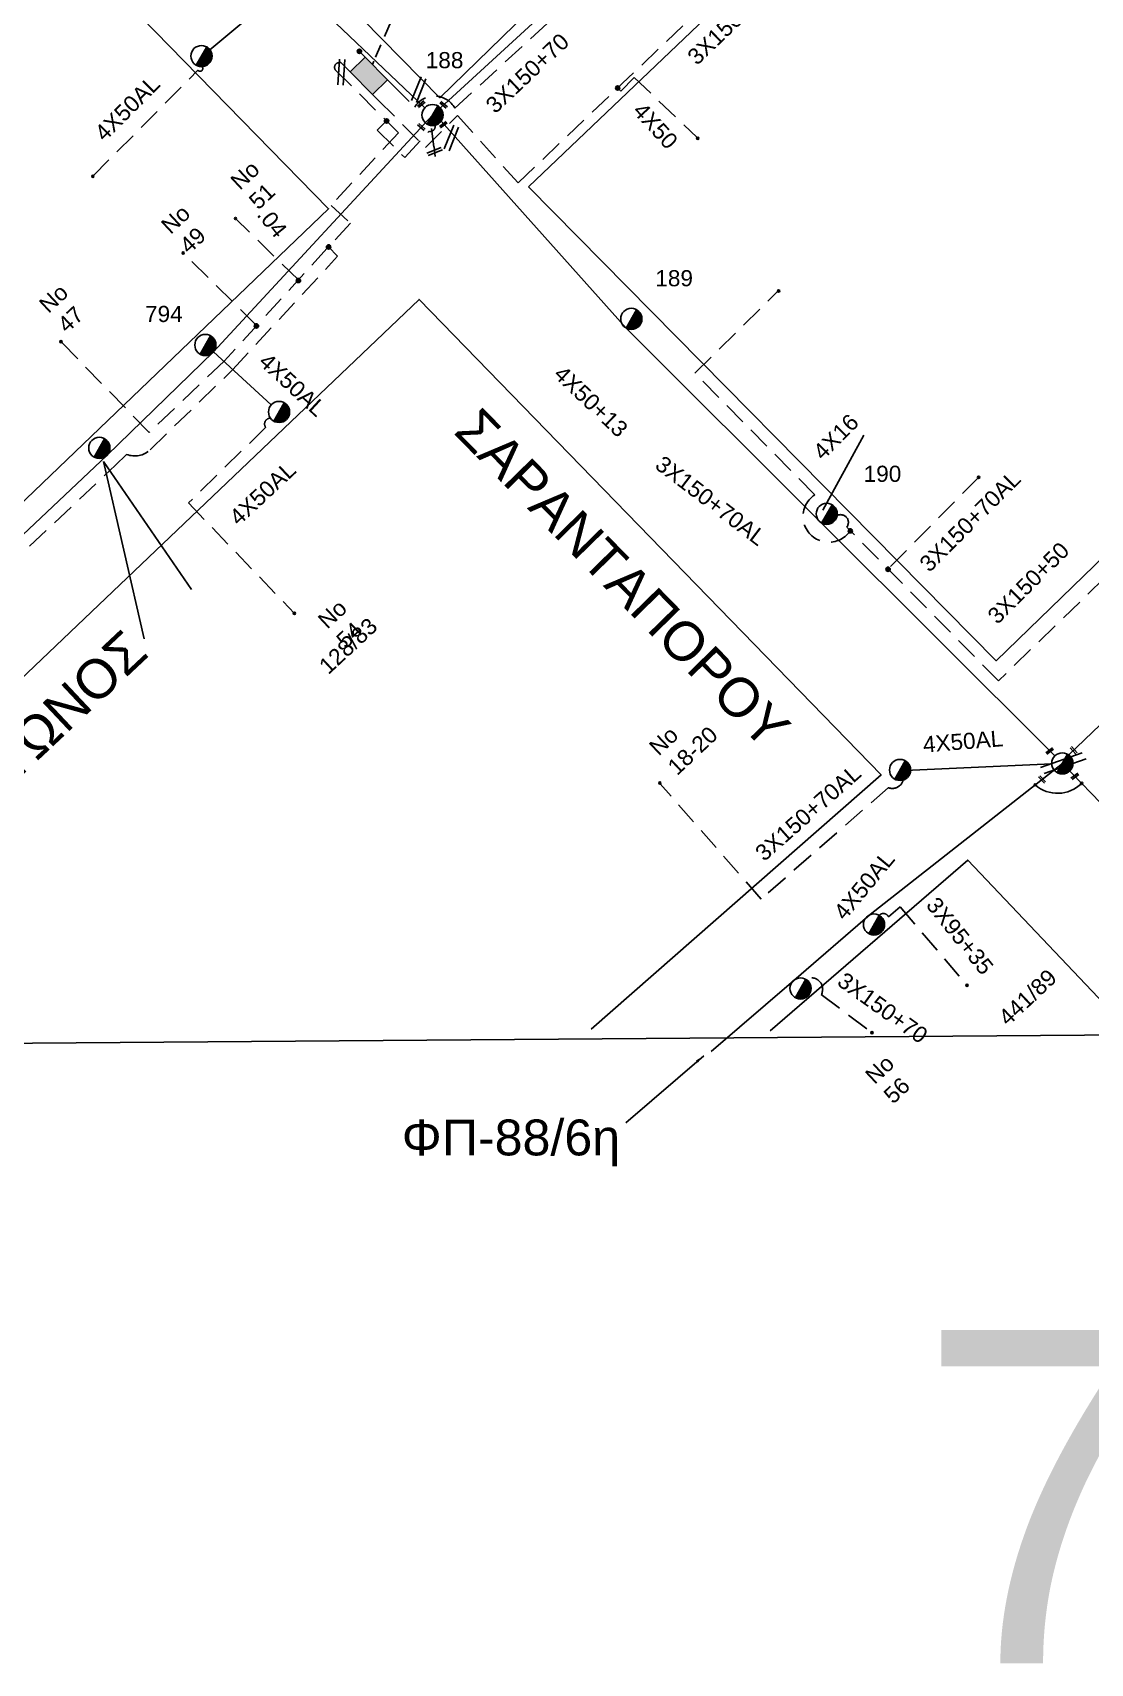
# Model space of a CAD drawing. Header units: millimetres. Extents: x 771 to 3391, y 686 to 1835.
# Drawn here: x 1834.9 to 1952.7, y 686.3 to 868.2 of the extents above; entities that cross this region are included whole.
import ezdxf

# ---------------------------------------------------------------- set-up
doc = ezdxf.new("R2010")
doc.units = ezdxf.units.MM
doc.linetypes.add('DASHED', pattern=[19.05, 12.7, -6.35])
for name, color, linetype in [('Link Box 4 Διευθύνσεων', 7, 'Continuous'), ('Άγνωστα', 7, 'Continuous'), ('Γυμνά εναέρια ΧΤ (3Φ)   4x50CU', 7, 'Continuous'), ('Γυμνά εναέρια ΧΤ και ΦΟΠ (3Φ)   4x50+16AL', 7, 'Continuous'), ('Εναέρια παροχή ΧΤ 4x16', 7, 'SYN_LINE'), ('Επιγραφές - Σχήματα', 7, 'Continuous'), ('Καλωδια Χ.Τ 3x95+35', 7, 'DASHED'), ('Καλώδια ΧΤ   3x150+50CU', 7, 'DASHED'), ('Καλώδια ΧΤ   3x150+70AL', 7, 'DASHED'), ('Μηχανική τομή', 7, 'Continuous'), ('Στύλος ΦΜ', 7, 'Continuous'), ('Στύλος ΦΜ @ 1', 7, 'Continuous'), ('Συνδέσεις', 7, 'Continuous'), ('Τομή', 7, 'Continuous'), ('Υπόβαθρο ΔΕΗ', 7, 'Continuous'), ('Υπόγεια Καλώδια Δικτύου ΧΤ   .04', 7, 'DASHED'), ('Υπόγεια καλώδια Παροχών ΧΤ   4x50AL', 7, 'DASHED')]:
    doc.layers.add(name, color=color, linetype=linetype)
doc.styles.add('arial', font='ARIAL.TTF')
doc.styles.get("Standard").update_dxf_attribs({"font": 'ARIAL.TTF'})
doc.linetypes.add('SYN_LINE', pattern='A,0.5,-0.0001,["/\\/\\/\\/",Standard,S=0.1,R=0,X=0,Y=-0.05],-0.25', length=0.7501)
doc.dimstyles.new('ISO-25', dxfattribs={"dimtxt": 2.5, "dimasz": 2.5, "dimexe": 1.25, "dimexo": 0.625, "dimtad": 1, "dimtxsty": 'Standard', "dimcen": 2.5, "dimadec": 0, "dimazin": 0, "dimtfac": 1, "dimtmove": 0, "dimatfit": 3, "dimfxl": 1, "dimarcsym": 0})

# ---------------------------------------------------------------- blocks, each defined once
blk = doc.blocks.new('LINK BOX 4 ΑΝΑΧΩΡΗΣΕΩΝ')
at = {"layer": 'Link Box 4 Διευθύνσεων', "ltscale": 40}
blk.add_hatch(color=256, dxfattribs=at).paths.add_polyline_path([(-3.54, 0), (-3.54, -4.67), (3.54, -4.67), (3.54, 0)])
for p, q in [((-3.54, 0), (-5.33, 0)), ((5.33, 0), (3.54, 0)), ((-3.54, -4.67), (-5.33, -4.67)), ((5.33, -4.67), (3.54, -4.67))]:
    blk.add_line(p, q, dxfattribs=at)
blk.add_lwpolyline([(-3.54, -4.67), (-3.54, 0), (3.54, 0), (3.54, -4.67)], close=True, dxfattribs=at)
blk = doc.blocks.new('ΥΠΑΡΧΩΝ ΤΣΙΜΕΝΤΕΝΙΟΣ ΣΤΥΛΟΣ')
at = {"layer": 'Στύλος ΦΜ'}
blk.add_hatch(color=7, dxfattribs=at).paths.add_polyline_path([(-1.29, -2.28, 0.574793), (2.62, 0, 0.268822), (1.3, 2.27)])
at = {"layer": 'Στύλος ΦΜ', "color": 7}
blk.add_line((-1.29, -2.28), (1.3, 2.27), dxfattribs=at)
blk.add_circle((0, 0), 2.62, dxfattribs=at)
at = {"layer": 'Στύλος ΦΜ', "flags": 4}
for tag, p in [('ΑΡΙΘΜΟΣ', (-4.68, 8.05)), ('ΤΥΠΟΣ', (-4.91, 3.03))]:
    blk.add_attdef(tag, p, '', height=4, dxfattribs=at)
blk = doc.blocks.new('_ΣΥΝΔΕΣΗ')
at = {"layer": 'Συνδέσεις', "linetype": 'SYN_LINE', "ltscale": 40}
blk.add_hatch(color=256, dxfattribs=at).paths.add_polyline_path([(0.5, -0.01, 1), (-0.5, -0.01, 1)])
at = {"layer": 'Συνδέσεις'}
blk.add_circle((0, -0.01), 0.5, dxfattribs=at)
blk = doc.blocks.new('ΜΗΧΑΝΙΚΗ ΤΟΜΗ')
at = {"layer": 'Μηχανική τομή', "ltscale": 40}
for p, q in [((-1.89, 0.78), (1.89, 0.78)), ((1.89, 0), (-1.89, 0))]:
    blk.add_line(p, q, dxfattribs=at)
blk = doc.blocks.new('ΤΟΜΗ')
at = {"layer": 'Τομή', "ltscale": 40}
for p, q in [((-5.68, 0), (5.68, 0)), ((5.68, -2.33), (-5.68, -2.33))]:
    blk.add_line(p, q, dxfattribs=at)
blk = doc.blocks.new('τομή_')
at = {"layer": 'Επιγραφές - Σχήματα'}
for p, q in [((-1.29, -0.22), (0.13, 0.75)), ((-1.08, -0.46), (0.34, 0.51)), ((-0.66, 0.62), (-0.29, -0.37))]:
    blk.add_line(p, q, dxfattribs=at)

msp = doc.modelspace()

# ---------------------------------------------------------------- linework, layer by layer
at = {"layer": 'Άγνωστα', "color": 85}
for points in [[(1842.77065, 820.33951), (1847.30422, 800.55775)], [(1852.59098, 806.07434), (1842.77065, 820.33951)]]:
    msp.add_lwpolyline(points, dxfattribs=at)
at = {"layer": 'Γυμνά εναέρια ΧΤ (3Φ)   4x50CU', "color": 85, "linetype": 'Continuous', "ltscale": 0.2}
msp.add_lwpolyline([(1855.03369, 832.55799), (1861.47474, 826.65192)], dxfattribs=at)
at = {"layer": 'Γυμνά εναέρια ΧΤ (3Φ)   4x50CU', "color": 151, "linetype": 'Continuous', "ltscale": 0.2}
msp.add_lwpolyline([(1948.44835, 786.60573), (1932.116, 785.87358)], dxfattribs=at)
at = {"layer": 'Γυμνά εναέρια ΧΤ και ΦΟΠ (3Φ)   4x50+16AL', "color": 2, "linetype": 'Continuous', "ltscale": 0.2}
msp.add_lwpolyline([(1789.26919, 930.93575), (1821.35965, 917.47908), (1838.0399, 899.98026), (1864.04617, 873.64123), (1878.58859, 859.77067)], dxfattribs=at)
at = {"layer": 'Γυμνά εναέρια ΧΤ και ΦΟΠ (3Φ)   4x50+16AL', "color": 85, "linetype": 'Continuous', "ltscale": 0.2}
msp.add_lwpolyline([(1792.54081, 771.33546), (1819.68967, 798.83648), (1843.14212, 821.0109), (1855.03369, 832.55799), (1879.44608, 858.96168), (1903.50892, 881.04861)], dxfattribs=at)
at = {"layer": 'Γυμνά εναέρια ΧΤ και ΦΟΠ (3Φ)   4x50+16AL', "color": 151, "linetype": 'Continuous', "ltscale": 0.2}
for points in [[(1880.39073, 858.26144), (1901.01648, 835.20971), (1922.78996, 813.47251), (1948.7911, 787.50169)], [(1950.33009, 787.61231), (1969.57409, 806.06936), (1985.15668, 819.91863)]]:
    msp.add_lwpolyline(points, dxfattribs=at)
at = {"layer": 'Γυμνά εναέρια ΧΤ και ΦΟΠ (3Φ)   4x50+16AL', "color": 1, "linetype": 'Continuous', "ltscale": 0.2}
for points in [[(1949.62666, 786.66807), (1928.21971, 769.81112), (1919.69022, 762.47896), (1910.48089, 754.56239)], [(1949.62666, 786.66807), (1965.56489, 770.1772), (1979.8774, 755.34245)]]:
    msp.add_lwpolyline(points, dxfattribs=at)
at = {"layer": 'Εναέρια παροχή ΧΤ 4x16', "color": 2, "linetype": 'SYN_LINE', "ltscale": 15}
msp.add_lwpolyline([(1854.64201, 866.23933), (1863.75757, 873.88943)], dxfattribs=at)
at = {"layer": 'Εναέρια παροχή ΧΤ 4x16', "color": 5, "ltscale": 20}
msp.add_lwpolyline([(1922.93759, 814.92399), (1927.51874, 823.28266)], dxfattribs=at)
at = {"layer": 'Καλωδια Χ.Τ 3x95+35', "color": 1, "linetype": 'DASHED', "ltscale": 0.2}
msp.add_lwpolyline([(1929.21863, 769.73016, -0.544743789), (1930.2451, 769.56167), (1931.53994, 770.6821), (1938.95996, 761.99065)], format="xyb", dxfattribs=at)
at = {"layer": 'Καλώδια ΧΤ   3x150+50CU', "color": 5, "linetype": 'DASHED', "ltscale": 0.2}
for points in [[(1869.64109, 864.40055), (1869.23541, 864.80854, 0.665206203), (1868.60213, 864.00122), (1875.63589, 856.9913), (1868.13768, 848.88148), (1870.29095, 846.91451), (1856.21461, 831.50496), (1847.87165, 823.56846), (1838.03353, 833.69686)], [(1874.32232, 858.30042), (1873.2917, 857.26629), (1876.34895, 854.2194), (1879.06074, 857.15239, 0.586299325), (1879.70821, 857.81076)]]:
    msp.add_lwpolyline(points, format="xyb", dxfattribs=at)
msp.add_lwpolyline([(1859.8477, 835.48215), (1851.58066, 843.66934)], dxfattribs=at)
at = {"layer": 'Καλώδια ΧΤ   3x150+50CU', "color": 2, "linetype": 'DASHED', "ltscale": 0.2}
for points in [[(1925.99877, 812.60476, -1.229068094), (1922.05006, 816.61219), (1908.66735, 830.19387), (1917.89762, 839.28892)], [(1964.77691, 817.47471, -0.733522142), (1962.50408, 815.27086), (1942.49209, 795.86621), (1925.59886, 813.01062, 0.795324168), (1924.53482, 814.31632)]]:
    msp.add_lwpolyline(points, format="xyb", dxfattribs=at)
at = {"layer": 'Καλώδια ΧΤ   3x150+70AL', "color": 133, "linetype": 'DASHED', "ltscale": 0.2}
msp.add_lwpolyline([(1873.39809, 860.6221), (1878.65104, 855.33915), (1882.23239, 858.90017), (1888.96917, 851.39321), (1926.81044, 887.48213), (1937.56142, 876.20911)], dxfattribs=at)
msp.add_lwpolyline([(1875.05318, 862.26779), (1877.45476, 859.8525, -0.576411994), (1881.93263, 859.72377), (1897.50239, 874.01502)], format="xyb", dxfattribs=at)
at = {"layer": 'Καλώδια ΧΤ   3x150+70AL', "color": 2, "linetype": 'DASHED', "ltscale": 0.2}
msp.add_lwpolyline([(1940.29044, 818.56648), (1930.20868, 808.33226)], dxfattribs=at)
at = {"layer": 'Καλώδια ΧΤ   3x150+70AL', "color": 151, "linetype": 'DASHED', "ltscale": 0.2}
msp.add_lwpolyline([(1931.88543, 784.81531, -0.448005006), (1930.22126, 783.96255), (1916.06422, 771.55167), (1904.8178, 784.38041)], format="xyb", dxfattribs=at)
at = {"layer": 'Καλώδια ΧΤ   3x150+70AL', "color": 1, "linetype": 'DASHED', "ltscale": 0.2}
msp.add_lwpolyline([(1921.0365, 762.60171, -0.752424152), (1922.76206, 760.89569), (1928.31327, 756.73445)], format="xyb", dxfattribs=at)
at = {"layer": 'Υπόβαθρο ΔΕΗ'}
for points in [[(887.18759, 748.25165), (2875.29445, 763.38266), (2895.53155, 1762.67838)], [(1804.68403, 937.81491), (1880.27105, 860.89753), (1948.34244, 927.20712), (1893.26726, 984.11167), (1867.36418, 968.5977), (1804.68403, 937.81491)], [(1890.14873, 850.97047), (1958.70871, 916.35558), (2001.55625, 872.17466), (2001.86342, 855.92397), (1942.23728, 798.10743), (1890.14873, 850.97047)], [(1800.39516, 783.81145), (1867.86546, 848.5055), (1817.93285, 899.5995), (1744.94214, 828.70782), (1800.39516, 783.81145)], [(1875.46447, 870.88722), (1874.08779, 867.70221)], [(1873.69891, 866.80252), (1873.09975, 865.41632)], [(1872.89935, 864.95268), (1872.74306, 864.59109)], [(1879.60719, 855.40385), (1879.34332, 857.44625)], [(1833.78897, 755.58311), (1811.2604, 774.79203), (1877.9518, 838.39907), (1929.43114, 785.38741), (1897.10695, 757.05016)], [(1947.17182, 786.21968), (1951.8386, 787.83604)], [(1947.61005, 785.56112), (1952.27683, 787.17748)], [(1917.07145, 756.84122), (1939.08888, 775.89305), (1957.07776, 756.91185)]]:
    msp.add_lwpolyline(points, dxfattribs=at)
msp.add_arc((1949.08643, 787.18541), 3.84504, 229.3250289, 314.4548113, dxfattribs=at)
at = {"layer": 'Υπόγεια Καλώδια Δικτύου ΧΤ   .04', "color": 5, "linetype": 'DASHED', "ltscale": 0.2}
msp.add_lwpolyline([(1864.50076, 840.57592), (1857.4853, 847.43299)], dxfattribs=at)
msp.add_lwpolyline([(1789.26757, 765.4768, 0.767883534), (1795.46524, 772.21964), (1820.70927, 797.79113), (1844.11423, 819.92075), (1845.35591, 821.12689, 0.293472769), (1847.97714, 821.63768), (1857.17065, 830.56803), (1868.87194, 843.22379), (1867.86336, 844.257)], format="xyb", dxfattribs=at)
at = {"layer": 'Υπόγεια καλώδια Παροχών ΧΤ   4x50AL', "color": 2, "ltscale": 0.2}
msp.add_lwpolyline([(1841.60397, 852.14476), (1853.29405, 863.95947, 1.0710964), (1853.74943, 864.35789)], format="xyb", dxfattribs=at)
at = {"layer": 'Υπόγεια καλώδια Παροχών ΧΤ   4x50AL', "color": 133, "linetype": 'DASHED', "ltscale": 0.2}
msp.add_lwpolyline([(1900.07512, 861.98486), (1900.44451, 861.62626), (1901.91993, 863.14608), (1908.91719, 856.46116)], dxfattribs=at)
at = {"layer": 'Υπόγεια καλώδια Παροχών ΧΤ   4x50AL', "color": 85, "linetype": 'DASHED', "ltscale": 0.2}
msp.add_lwpolyline([(1861.38586, 825.16938, 0.605047241), (1860.84525, 824.1364), (1852.25643, 815.71109), (1864.05551, 803.40239)], format="xyb", dxfattribs=at)

# ---------------------------------------------------------------- block references
at = {"layer": 'Link Box 4 Διευθύνσεων', "xscale": 0.4999999999999998, "yscale": 0.4999999999999998, "zscale": 0.4999999999999998, "rotation": 314.8369053063458}
msp.add_blockref('LINK BOX 4 ΑΝΑΧΩΡΗΣΕΩΝ', (1873.17468, 864.15701), dxfattribs=at)
at = {"layer": 'Επιγραφές - Σχήματα', "rotation": 347.0273283524727}
msp.add_blockref('τομή_', (1880.11194, 854.64648), dxfattribs=at)
at = {"layer": 'Μηχανική τομή'}
for p, xscale, yscale, zscale, rotation in [((1878.25397, 860.08983), 0.2499999999999681, 0.2499999999999681, 0.2499999999999681, 40.16075936591835), ((1880.61296, 860.03274), 0.2500000000001927, 0.2500000000001927, 0.2500000000001927, 320.3750279087856), ((1880.70722, 857.79842), 0.2499999999999681, 0.2499999999999681, 0.2499999999999681, 36.11407878704492), ((1878.14166, 857.55086), 0.2500000000001927, 0.2500000000001927, 0.2500000000001927, 320.3750279087856), ((1948.26866, 787.98096), 0.2499999999999681, 0.2499999999999681, 0.2499999999999681, 36.11407878704492), ((1950.80379, 788.06664), 0.2500000000001928, 0.2500000000001928, 0.2500000000001928, 312.6268794242704), ((1951.08242, 785.16183), 0.2499999999999681, 0.2499999999999681, 0.2499999999999681, 36.11407878704492), ((1947.29786, 784.81526), 0.2500000000001928, 0.2500000000001928, 0.2500000000001928, 312.6268794242704)]:
    msp.add_blockref('ΜΗΧΑΝΙΚΗ ΤΟΜΗ', p, dxfattribs=dict(at, xscale=xscale, yscale=yscale, zscale=zscale, rotation=rotation))
at = {"layer": 'Στύλος ΦΜ @ 1', "ltscale": 40, "xscale": 0.4499999999998181, "yscale": 0.4499999999998181, "zscale": 0.4499999999998181}
for p in [(1853.69839, 865.53455), (1862.34282, 825.85594), (1842.3141, 821.84847), (1931.53872, 785.94089), (1928.63307, 768.70827), (1920.45094, 761.57982)]:
    msp.add_blockref('ΥΠΑΡΧΩΝ ΤΣΙΜΕΝΤΕΝΙΟΣ ΣΤΥΛΟΣ', p, dxfattribs=at)
at = {"layer": 'Στύλος ΦΜ @ 1', "ltscale": 40}
ref = msp.add_blockref('ΥΠΑΡΧΩΝ ΤΣΙΜΕΝΤΕΝΙΟΣ ΣΤΥΛΟΣ', (1879.44086, 858.95778), dxfattribs=dict(at, xscale=0.4499999999998181, yscale=0.4499999999998181, zscale=0.4499999999998181))
ref.add_attrib('ΤΥΠΟΣ', '188', (1878.68934, 864.18379), dxfattribs={"layer": 'Στύλος ΦΜ', "height": 1.8, "flags": 4})
ref = msp.add_blockref('ΥΠΑΡΧΩΝ ΤΣΙΜΕΝΤΕΝΙΟΣ ΣΤΥΛΟΣ', (1901.59751, 836.23418), dxfattribs=dict(at, xscale=0.4499999999998181, yscale=0.4499999999998181, zscale=0.4499999999998181))
ref.add_attrib('ΤΥΠΟΣ', '189', (1904.26762, 839.86825), dxfattribs={"layer": 'Στύλος ΦΜ', "height": 1.8, "flags": 4})
ref = msp.add_blockref('ΥΠΑΡΧΩΝ ΤΣΙΜΕΝΤΕΝΙΟΣ ΣΤΥΛΟΣ', (1854.13482, 833.31902), dxfattribs=dict(at, xscale=0.4499999999998181, yscale=0.4499999999998181, zscale=0.4499999999998181))
ref.add_attrib('ΤΥΠΟΣ', '794', (1847.4106, 835.88446), dxfattribs={"layer": 'Στύλος ΦΜ', "height": 1.8, "flags": 4})
ref = msp.add_blockref('ΥΠΑΡΧΩΝ ΤΣΙΜΕΝΤΕΝΙΟΣ ΣΤΥΛΟΣ', (1923.37099, 814.49698), dxfattribs=dict(at, xscale=0.4499999999998181, yscale=0.4499999999998181, zscale=0.4499999999998181))
ref.add_attrib('ΤΥΠΟΣ', '190', (1927.48365, 818.06435), dxfattribs={"layer": 'Στύλος ΦΜ', "height": 1.8, "flags": 4})
ref = msp.add_blockref('ΥΠΑΡΧΩΝ ΤΣΙΜΕΝΤΕΝΙΟΣ ΣΤΥΛΟΣ', (1949.6244, 786.66936), dxfattribs=dict(at, xscale=0.4499999999998181, yscale=0.4499999999998181, zscale=0.4499999999998181))
ref.add_attrib('ΤΥΠΟΣ', '2581', (1954.48432, 786.2083), dxfattribs={"layer": 'Στύλος ΦΜ', "height": 1.8, "flags": 4})
at = {"layer": 'Συνδέσεις'}
for p, xscale, yscale, zscale in [((1871.30089, 866.06843), 0.4777242751394019, 0.4777242751394019, 0.4777242751394019), ((1900.07158, 861.98149), 0.4777242751394019, 0.4777242751394019, 0.4777242751394019), ((1874.32232, 858.30042), 0.4777242751394019, 0.4777242751394019, 0.4777242751394019), ((1908.99425, 856.365), 0.25, 0.25, 0.25), ((1841.59333, 852.134), 0.25, 0.25, 0.25), ((1857.4853, 847.43299), 0.25, 0.25, 0.25), ((1851.65853, 843.59222), 0.25, 0.25, 0.25), ((1867.86336, 844.257), 0.4777242751394019, 0.4777242751394019, 0.4777242751394019), ((1864.50396, 840.51623), 0.4777242751394019, 0.4777242751394019, 0.4777242751394019), ((1918.00856, 839.35093), 0.25, 0.25, 0.25), ((1859.82142, 835.45339), 0.4777242751394019, 0.4777242751394019, 0.4777242751394019), ((1838.03353, 833.69686), 0.25, 0.25, 0.25), ((1940.29044, 818.56648), 0.25, 0.25, 0.25), ((1925.99877, 812.60476), 0.4777242751394019, 0.4777242751394019, 0.4777242751394019), ((1930.20489, 808.32841), 0.4777242751394019, 0.4777242751394019, 0.4777242751394019), ((1864.05551, 803.40239), 0.25, 0.25, 0.25), ((1904.77396, 784.50006), 0.25, 0.25, 0.25), ((1946.59474, 784.28058), 0.25, 0.25, 0.25), ((1951.77929, 784.4408), 0.25, 0.25, 0.25), ((1938.99698, 761.93149), 0.25, 0.25, 0.25), ((1928.3997, 756.64627), 0.25, 0.25, 0.25)]:
    msp.add_blockref('_ΣΥΝΔΕΣΗ', p, dxfattribs=dict(at, xscale=xscale, yscale=yscale, zscale=zscale))
at = {"layer": 'Τομή'}
for p, xscale, yscale, zscale, rotation in [((1869.57881, 863.72706), 0.2500000000000557, 0.2500000000000557, 0.2500000000000557, 266.3054486218056), ((1878.1816, 861.69088), 0.2499999999998873, 0.2499999999998873, 0.2499999999998873, 248.1909067709115), ((1881.82199, 856.30648), 0.2499999999998873, 0.2499999999998873, 0.2499999999998873, 248.1909067709115)]:
    msp.add_blockref('ΤΟΜΗ', p, dxfattribs=dict(at, xscale=xscale, yscale=yscale, zscale=zscale, rotation=rotation))

# ---------------------------------------------------------------- texts
at = {"ltscale": 40, "char_height": 4, "width": 64.8866414, "attachment_point": 1, "style": 'arial'}
for s, insert, rotation in [('{\\H1.083x;ΣAPANTAΠOPOY}', (1884.76505, 826.60107), 314.3585857), ('{\\H1.083x;METΩNOΣ}', (1823.04816, 781.24812), 43.2383051)]:
    msp.add_mtext(s, dxfattribs=dict(at, insert=insert, rotation=rotation))
at = {"ltscale": 40, "insert": (1933.46098, 723.48796), "char_height": 37.16217, "width": 427.7952412, "attachment_point": 1, "style": 'arial'}
msp.add_mtext('7', dxfattribs=at)
at = {"layer": 'Άγνωστα', "color": 7, "char_height": 1.8, "attachment_point": 1}
for s, gutter_width, insert, rotation in [('3X150+70', 12.5, (1907.66544, 865.72248), 43.7487597), ('3X150+70', 12.5, (1885.18763, 860.33943), 43.2219957), ('4X50', 12.5, (1902.99103, 860.54392), 312.1765032), ('4X50+13', 12.5, (1894.05688, 831.20047), 316.2596131), ('4X50AL', 12.5, (1856.61606, 814.40474), 42.9913539), ('3X150+50', 12.5, (1941.11808, 803.35539), 44.9847895), ('128/83', 1.6196, (1866.61039, 797.82115), 42.9913539), ('441/89', 1.59912, (1942.32299, 758.61701), 43.23471)]:
    msp.add_mtext_dynamic_manual_height_columns(s, width=1.8, gutter_width=gutter_width, heights=[0.04535], dxfattribs=dict(at, insert=insert, rotation=rotation))
at = {"layer": 'Άγνωστα', "color": 7}
note = msp.add_mtext_dynamic_manual_height_columns('No ', width=1.8, gutter_width=1.95453, heights=[0.04535, 0], dxfattribs=dict(at, insert=(1854.0062, 849.25731), char_height=1.8, attachment_point=1, rotation=42.9913539))
for column, words in zip(note.columns.linked_columns, ['51']):
    column.text = words
note = msp.add_mtext_dynamic_manual_height_columns('No ', width=1.8, gutter_width=1.66209, heights=[0.04535, 0], dxfattribs=dict(at, insert=(1846.49523, 844.54176), char_height=1.8, attachment_point=1, rotation=42.9913539))
for column, words in zip(note.columns.linked_columns, ['49']):
    column.text = words
note = msp.add_mtext_dynamic_manual_height_columns('No ', width=1.8, gutter_width=1.6196, heights=[0.04535, 0], dxfattribs=dict(at, insert=(1832.92653, 835.74558), char_height=1.8, attachment_point=1, rotation=42.9913539))
for column, words in zip(note.columns.linked_columns, ['47']):
    column.text = words
note = msp.add_mtext_dynamic_manual_height_columns('No ', width=1.8, gutter_width=1.6196, heights=[0.04535, 0], dxfattribs=dict(at, insert=(1863.98568, 800.55346), char_height=1.8, attachment_point=1, rotation=42.9913539))
for column, words in zip(note.columns.linked_columns, ['54']):
    column.text = words
note = msp.add_mtext_dynamic_manual_height_columns('No ', width=1.8, gutter_width=1.59912, heights=[0.04535, 0], dxfattribs=dict(at, insert=(1900.93039, 786.41024), char_height=1.8, attachment_point=1, rotation=43.23471))
for column, words in zip(note.columns.linked_columns, ['18-20']):
    column.text = words
note = msp.add_mtext_dynamic_manual_height_columns('No ', width=1.8, gutter_width=1.59912, heights=[0.04535, 0], dxfattribs=dict(at, insert=(1924.99882, 749.7783), char_height=1.8, attachment_point=1, rotation=43.23471))
for column, words in zip(note.columns.linked_columns, ['56']):
    column.text = words
at = {"layer": 'Εναέρια παροχή ΧΤ 4x16', "color": 7, "insert": (1921.65822, 821.65479), "char_height": 1.8, "attachment_point": 1, "rotation": 44.9847895}
msp.add_mtext_dynamic_manual_height_columns('4X16', width=1.8, gutter_width=12.5, heights=[0.04535], dxfattribs=at)
at = {"layer": 'Επιγραφές - Σχήματα', "ltscale": 0.2, "insert": (1876.01107, 746.96346), "char_height": 4, "width": 19.6718533, "attachment_point": 1}
msp.add_mtext('ΦΠ-88/6η', dxfattribs=at)
at = {"layer": 'Καλώδια ΧΤ   3x150+70AL', "color": 7, "char_height": 1.8, "attachment_point": 1}
for s, insert, rotation in [('3X150+70AL', (1905.1861, 821.10846), 322.6980136), ('3X150+70AL', (1933.53455, 809.16735), 44.9847895), ('3X150+70AL', (1915.20911, 777.01573), 41.4043706), ('3X95+35', (1935.74758, 771.96342), 308.7291315), ('3X150+70', (1925.44723, 763.51336), 324.363619)]:
    msp.add_mtext_dynamic_manual_height_columns(s, width=1.8, gutter_width=12.5, heights=[0.04535], dxfattribs=dict(at, insert=insert, rotation=rotation))
at = {"layer": 'Υπόγεια Καλώδια Δικτύου ΧΤ   .04', "color": 7, "insert": (1861.1803, 848.94703), "char_height": 1.8, "attachment_point": 1, "rotation": 308.9852404}
msp.add_mtext_dynamic_manual_height_columns('.04', width=1.8, gutter_width=12.5, heights=[0.04535], dxfattribs=at)
at = {"layer": 'Υπόγεια καλώδια Παροχών ΧΤ   4x50AL', "color": 7, "char_height": 1.8, "attachment_point": 1}
for insert, rotation in [((1841.61837, 857.19392), 45.0659409), ((1861.17561, 832.59402), 317.256715), ((1934.02085, 789.66716), 4.618048), ((1923.98827, 770.20469), 50.4055177)]:
    msp.add_mtext_dynamic_manual_height_columns('4X50AL', width=1.8, gutter_width=12.5, heights=[0.04535], dxfattribs=dict(at, insert=insert, rotation=rotation))

# ---------------------------------------------------------------- leaders
at = {"layer": 'Επιγραφές - Σχήματα', "ltscale": 40}
msp.add_leader([(1909.66056, 754.07767), (1900.97881, 746.59292)], dimstyle='ISO-25', override={"dimasz": 1, "dimtad": 0}, dxfattribs=at)

doc.saveas('drawing.dxf')
